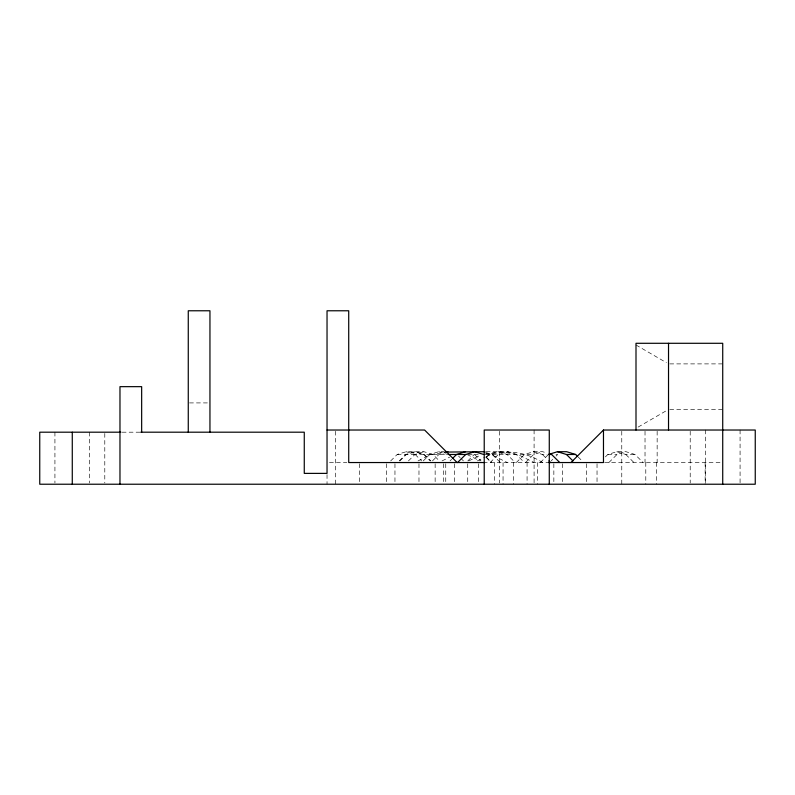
<?xml version="1.0" encoding="UTF-8"?>
<svg xmlns="http://www.w3.org/2000/svg" width="795" height="795" viewBox="0 0 795 795"><rect width="100%" height="100%" fill="white"/><g stroke="black" fill="none" stroke-linecap="round" stroke-linejoin="round"><path stroke-width="0.6" stroke-dasharray="3.98 2.98" d="M390.673 460.931L397.192 454.482L406.175 451.709L423.924 451.709L432.907 454.482L439.426 460.931M399.239 460.931L405.758 454.482L414.742 451.709L423.725 454.482L430.244 460.931M399.855 460.931L406.374 454.482L415.358 451.709L424.341 454.482L430.86 460.931M408.421 460.931L414.94 454.482L423.924 451.709M423.258 460.931L429.777 454.482L438.76 451.709L444.494 451.709M432.44 460.931L438.959 454.482L445.697 452.395M450.02 460.931L451.649 459.321M467.768 460.931L474.287 454.482M485.864 457.701L489.124 454.482L498.107 451.709L507.101 454.482L515.249 462.541M490.157 462.541L498.306 454.482L507.29 451.709L516.283 454.482L524.432 462.541M516.313 462.541L524.462 454.482L533.445 451.709L542.627 451.709L547.119 453.09M525.495 462.541L533.644 454.482L542.627 451.709M540.332 462.541L548.48 454.482M551.144 460.931L552.773 459.321M556.033 456.091L557.663 454.482L554.224 454.482M605.393 456.896L607.837 454.482L616.821 451.709L626.003 451.709L634.986 454.482L643.135 462.541M608.871 462.541L617.019 454.482L626.003 451.709M638.097 427.104L666.429 410.647M418.001 460.931L431.039 454.482L445.409 452.256M442.02 460.931L449.622 457.165M468.782 460.931L480.736 455.018M477.348 460.931L484.96 457.165M486.043 456.628C504.219 448.221 526.081 451.958 542.627 462.541M485.417 453.925L499.797 451.709L517.764 454.482L534.061 462.541M669.758 363.891L722.725 363.891M189.478 402.916L208.747 402.916M669.758 409.425L722.725 409.425M122.142 432.192L140.725 432.192M486.172 451.709L508.363 451.709M397.192 454.482L414.94 454.482M406.175 451.709L415.159 454.482L445.906 454.482M468.215 454.482L478.202 454.482M485.377 454.482L533.644 454.482M533.445 451.709L542.429 454.482L547.02 454.482M607.837 454.482L617.019 454.482M616.821 451.709L625.804 454.482L634.986 454.482M329.448 462.541L346.868 462.541M483.271 462.541L548.133 462.541M604.677 462.541L721.522 462.541M486.202 453.736L491.002 454.482L507.29 462.541M485.526 452.395L492.264 454.482L500.413 462.541M438.76 451.709L447.744 454.482M466.983 454.482L480.011 460.931M636 345L666.429 362.679M625.804 454.482L633.953 462.541M578.074 456.896L582.149 460.931M542.429 454.482L547.318 459.321M486.142 456.896L491.847 462.541M486.341 457.701L491.231 462.541M474.516 454.482L481.035 460.931M458.556 456.091L460.186 457.701M461.001 458.516L463.445 460.931M415.159 454.482L421.678 460.931M740.075 430.025L740.075 482.992M705.384 430.025L705.384 482.992M705.145 462.541L705.145 484.225M690.209 431.228L690.209 483.022M657.147 431.228L657.147 462.541M656.392 462.541L656.392 484.225M645.788 462.541L645.788 484.225M645.023 431.228L645.023 462.541M621.769 431.258L621.769 484.225M597.035 463.753L597.035 484.225M586.432 463.753L586.432 484.225M562.413 463.753L562.413 484.225M553.847 463.753L553.847 484.225M537.678 462.541L537.678 484.225M534.091 430.025L534.091 482.992M527.075 462.541L527.075 484.225M513.659 462.541L513.659 484.225M503.056 462.541L503.056 484.225M499.409 431.258L499.409 482.992M494.49 462.541L494.49 484.225M478.332 463.753L478.332 484.225M467.728 463.753L467.728 484.225M454.313 463.753L454.313 484.225M445.747 463.753L445.747 484.225M443.709 463.753L443.709 484.225M435.143 463.753L435.143 484.225M418.975 463.753L418.975 484.225M394.956 463.753L394.956 484.225M386.39 463.753L386.39 484.225M359.618 463.753L359.618 484.225M335.599 431.258L335.599 484.225M327.033 474.595L327.033 484.225M104.791 433.434L104.791 482.992M89.616 432.192L89.616 482.992M54.925 432.192L54.925 482.992"/><path stroke-width="1.19" d="M570.959 462.541L603.475 430.025L755.25 430.025L755.25 484.225L39.75 484.225L39.75 432.192L120.9 432.192M452.464 458.516L456.539 454.482L465.522 451.709M457.572 462.541L465.721 454.482L474.704 451.709L483.698 454.482M548.48 454.482L557.464 451.709L566.646 451.709L575.63 454.482L577.259 456.091M446.611 452.077L484.93 451.709M327.033 430.025L424.6 430.025L457.125 462.541M140.725 432.192L304.266 432.192L304.266 473.383L327.033 473.383L327.033 310.775L348.717 310.775L348.717 462.541L484.602 462.541M445.647 451.709L447.943 451.709M448.38 454.482L465.721 454.482M549.315 454.482L551.611 454.482L559.76 462.541M557.464 451.709L566.447 454.482L575.63 454.482M548.749 462.541L603.475 462.541L603.475 430.025M549.365 453.786L551.611 454.482M566.447 454.482L572.966 460.931M548.947 460.931L550.577 462.541M722.725 484.225L722.725 343.291L636 343.291L636 430.025M668.525 343.291L668.525 430.025M549.275 484.225L549.275 430.025L484.225 430.025L484.225 484.225M209.95 432.192L209.95 310.775L188.266 310.775L188.266 432.192M141.659 432.192L141.659 386.658L119.975 386.658L119.975 484.225M72.275 432.192L72.275 484.225"/></g></svg>
